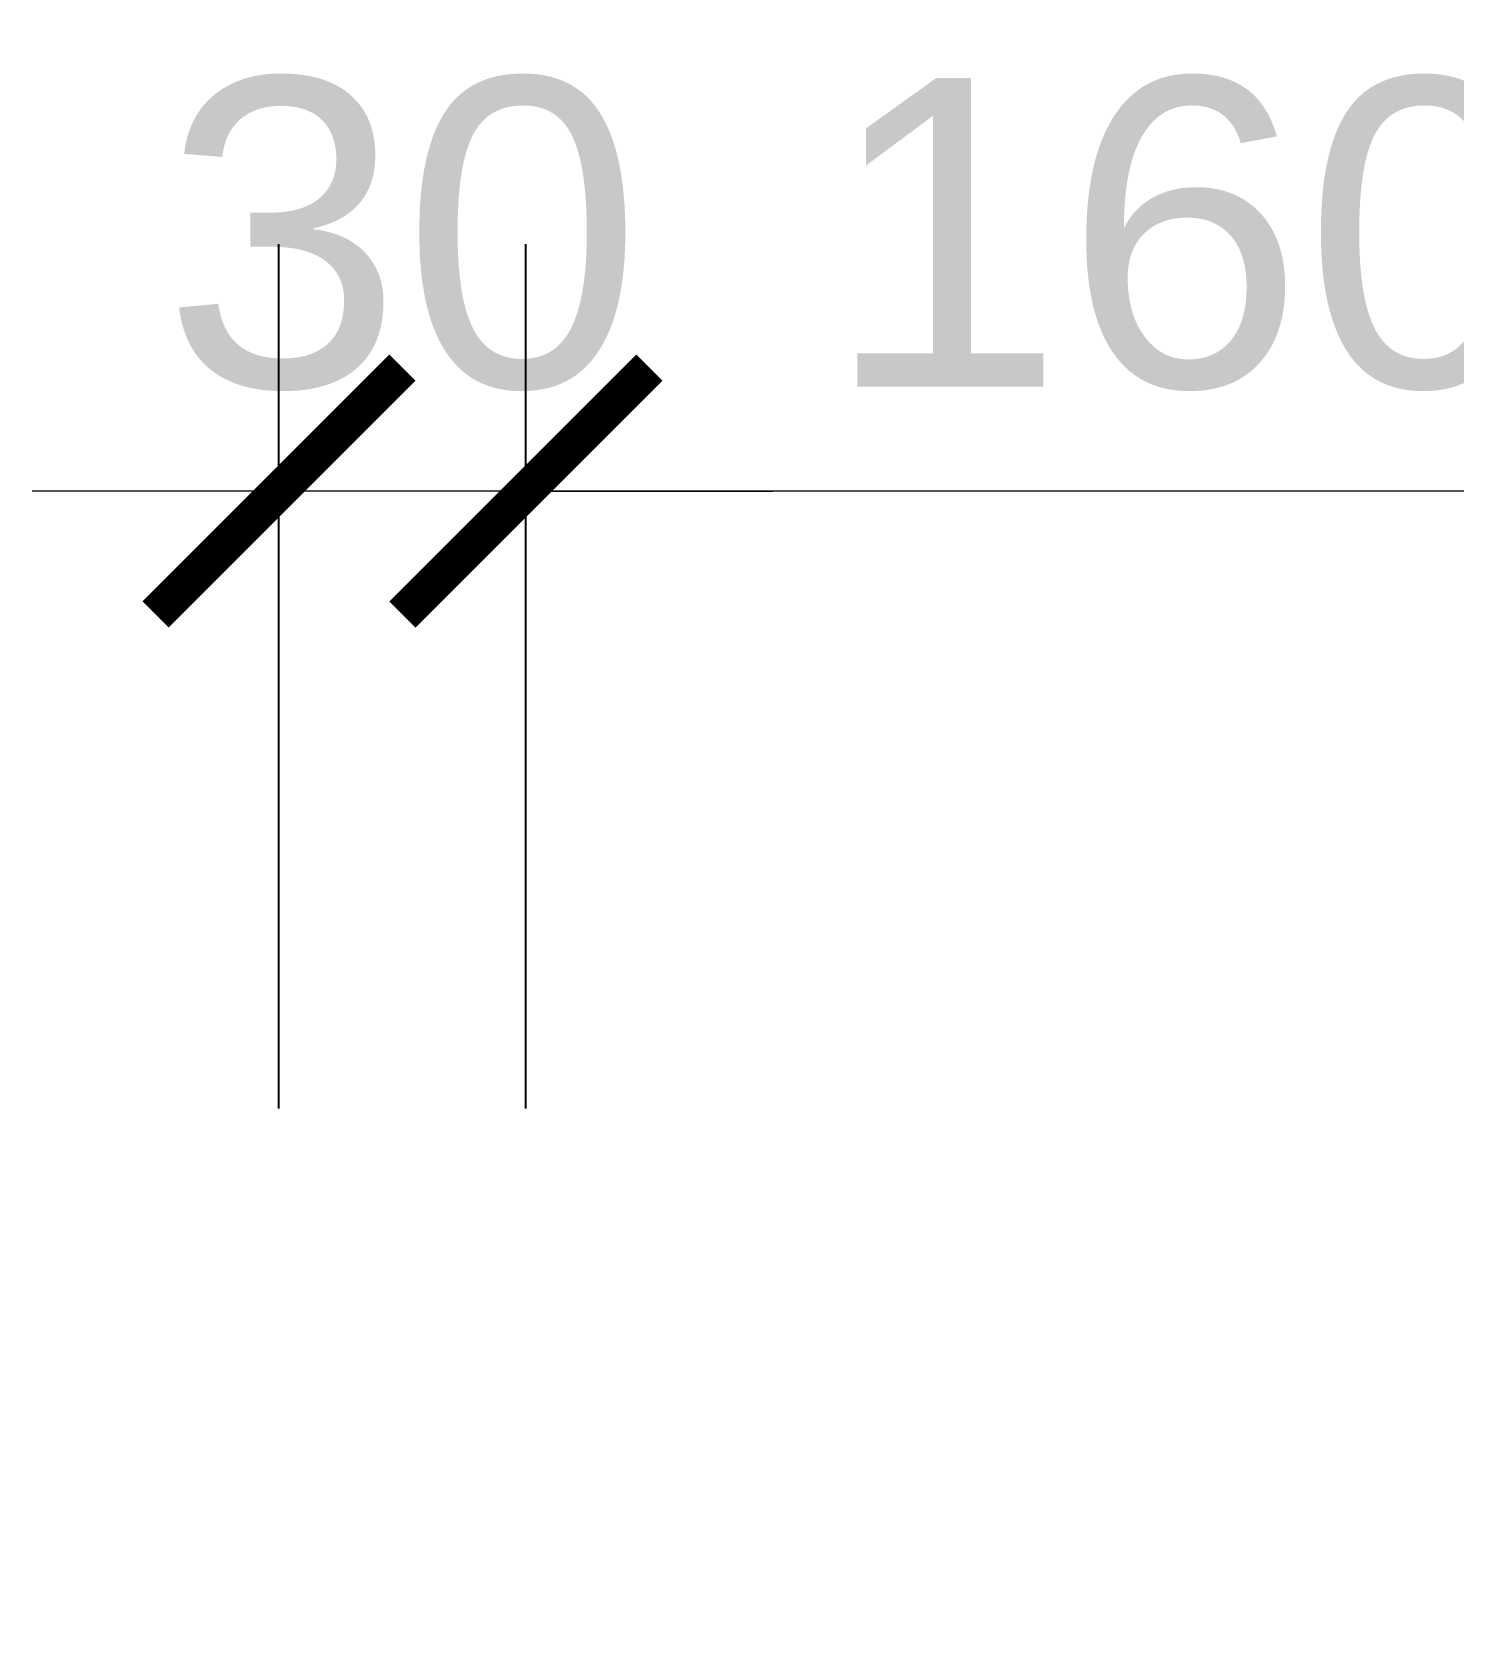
# Model space of a CAD drawing. Header units: millimetres. Extents: x 92928 to 223128, y -11456 to 21098.
# Drawn here: x 214848.1 to 215020.9, y 3858.1 to 4053 of the extents above; entities that cross this region are included whole.
import ezdxf

# ---------------------------------------------------------------- set-up
doc = ezdxf.new("R2010")
doc.units = ezdxf.units.MM
doc.layers.get('Defpoints').update_dxf_attribs({"color": 250})
doc.layers.add('_ACM-A-ANNO-DIMS', color=2, linetype='Continuous', lineweight=13)
doc.layers.add('_ACM-A-ANNO-DIMS @ 15', color=2, linetype='Continuous', lineweight=13)
doc.styles.add('Arial', font='ARIALUNI.ttf')
doc.dimstyles.new('Aec-Arch-M-注释性', dxfattribs={"dimscale": 2, "dimtxt": 2.5, "dimasz": 2, "dimexe": 2, "dimexo": 2, "dimgap": 0.8, "dimtad": 1, "dimdec": 0, "dimrnd": 5, "dimzin": 3, "dimdsep": 46, "dimtxsty": 'Arial', "dimblk": 'WALL TYPE$0$_ArchTick', "dimcen": 2.5, "dimdle": 2, "dimclrd": 256, "dimclrt": 256, "dimazin": 2, "dimtfac": 0.75, "dimtdec": 0, "dimtix": 1, "dimtmove": 2, "dimatfit": 2, "dimfxl": 5, "dimfxlon": 1, "dimtolj": 1, "dimtzin": 0, "dimlwd": -1, "dimarcsym": 0})

# ---------------------------------------------------------------- blocks, each defined once
blk = doc.blocks.new('WALL TYPE$0$_ArchTick')
at = {"color": 0, "linetype": 'ByBlock', "const_width": 0.15}
blk.add_lwpolyline([(-0.5, -0.5), (0.5, 0.5)], dxfattribs=at)
blk = doc.blocks.new('*D606')
at = {"layer": '_ACM-A-ANNO-DIMS', "color": 0, "lineweight": -2, "transparency": 16777216}
for p, q in [((214878.09, 3922.19), (214878.09, 4027.19)), ((214908.09, 3922.19), (214908.09, 4027.19))]:
    blk.add_line(p, q, dxfattribs=at)
at = {"layer": '_ACM-A-ANNO-DIMS', "transparency": 16777216}
for p, q in [((214878.09, 3997.19), (214848.09, 3997.19)), ((214908.09, 3997.19), (214878.09, 3997.19)), ((214908.09, 3997.19), (214938.09, 3997.19))]:
    blk.add_line(p, q, dxfattribs=at)
at = {"layer": 'Defpoints', "color": 0, "transparency": 16777216}
for p in [(214878.09, 3997.19), (214878.09, 3673.37), (214908.09, 3673.37)]:
    blk.add_point(p, dxfattribs=at)
at = {"layer": '_ACM-A-ANNO-DIMS', "transparency": 16777216, "xscale": 30, "yscale": 30, "zscale": 30}
blk.add_blockref('WALL TYPE$0$_ArchTick', (214878.09, 3997.19), dxfattribs=at)
at = {"layer": '_ACM-A-ANNO-DIMS', "transparency": 16777216, "xscale": 30, "yscale": 30, "zscale": 30, "rotation": 180}
blk.add_blockref('WALL TYPE$0$_ArchTick', (214908.09, 3997.19), dxfattribs=at)
at = {"layer": '_ACM-A-ANNO-DIMS', "transparency": 16777216, "insert": (214893.09, 4028.35), "char_height": 37.5, "attachment_point": 5, "style": 'Arial'}
blk.add_mtext('\\A1;30', dxfattribs=at)
blk = doc.blocks.new('*D610')
at = {"layer": '_ACM-A-ANNO-DIMS', "color": 0, "lineweight": -2, "transparency": 16777216}
for p, q in [((214908.09, 3922.19), (214908.09, 4027.19)), ((215068.08, 3922.19), (215068.08, 4027.19))]:
    blk.add_line(p, q, dxfattribs=at)
at = {"layer": '_ACM-A-ANNO-DIMS', "transparency": 16777216}
blk.add_line((215098.08, 3997.19), (214878.09, 3997.19), dxfattribs=at)
at = {"layer": 'Defpoints', "color": 0, "transparency": 16777216}
for p in [(214908.09, 3997.19), (214908.09, 3673.37), (215068.08, 3673.37)]:
    blk.add_point(p, dxfattribs=at)
at = {"layer": '_ACM-A-ANNO-DIMS', "transparency": 16777216, "xscale": 30, "yscale": 30, "zscale": 30, "rotation": 180}
blk.add_blockref('WALL TYPE$0$_ArchTick', (214908.09, 3997.19), dxfattribs=at)
at = {"layer": '_ACM-A-ANNO-DIMS', "transparency": 16777216, "xscale": 30, "yscale": 30, "zscale": 30}
blk.add_blockref('WALL TYPE$0$_ArchTick', (215068.08, 3997.19), dxfattribs=at)
at = {"layer": '_ACM-A-ANNO-DIMS', "transparency": 16777216, "insert": (214988.09, 4028.35), "char_height": 37.5, "attachment_point": 5, "style": 'Arial'}
blk.add_mtext('\\A1;160', dxfattribs=at)

msp = doc.modelspace()

# ---------------------------------------------------------------- dimensions: what is measured, and where the dimension line sits
at = {"layer": '_ACM-A-ANNO-DIMS @ 15'}
for base, p1, p2, picture, middle in [((214878.09, 3997.19), (214908.09, 3673.37), (214878.09, 3673.37), '*D606', (214893.09, 4028.35)), ((214908.09, 3997.19), (215068.08, 3673.37), (214908.09, 3673.37), '*D610', (214988.09, 4028.35))]:
    dim = msp.add_linear_dim(base=base, p1=p1, p2=p2, dimstyle='Aec-Arch-M-注释性', override={"dimscale": 15, "dimzin": 8, "dimtix": 1, "dimtofl": 1, "dimtmove": 2, "dimatfit": 2}, dxfattribs=at)
    dim.commit()
    dim.dimension.update_dxf_attribs({"geometry": picture, "text_midpoint": middle})

doc.saveas('drawing.dxf')
